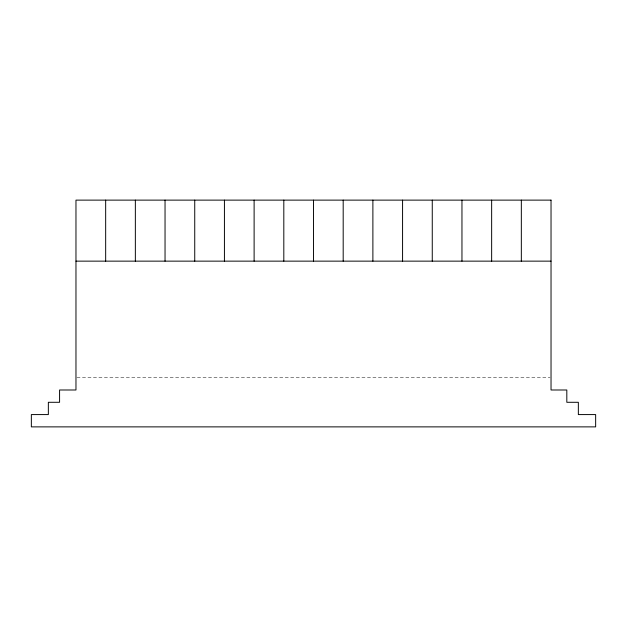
<?xml version="1.0" encoding="UTF-8"?>
<svg xmlns="http://www.w3.org/2000/svg" width="627" height="627" viewBox="0 0 627 627"><rect width="100%" height="100%" fill="white"/><g stroke="black" fill="none" stroke-linecap="round" stroke-linejoin="round"><path stroke-width="0.47" stroke-dasharray="3.13 2.35" d="M76.949 377.705L550.051 377.705"/><path stroke-width="0.94" d="M75.969 261.138L551.031 261.138M521.335 200.123L521.335 261.138M491.646 200.123L491.646 261.138M461.958 200.123L461.958 261.138M432.262 200.123L432.262 261.138M402.573 200.123L402.573 261.138M372.885 200.123L372.885 261.138M343.188 200.123L343.188 261.138M313.5 200.123L313.5 261.138M283.812 200.123L283.812 261.138M254.115 200.123L254.115 261.138M224.427 200.123L224.427 261.138M194.738 200.123L194.738 261.138M165.042 200.123L165.042 261.138M135.354 200.123L135.354 261.138M105.665 200.123L105.665 261.138M551.031 200.123L75.969 200.123L75.969 389.994L59.581 389.994L59.581 402.291L48.35 402.291L48.35 414.58L31.35 414.58L31.35 426.877L595.65 426.877L595.65 414.58L578.345 414.58L578.345 402.291L566.816 402.291L566.816 389.994L551.031 389.994L551.031 200.123"/></g></svg>
